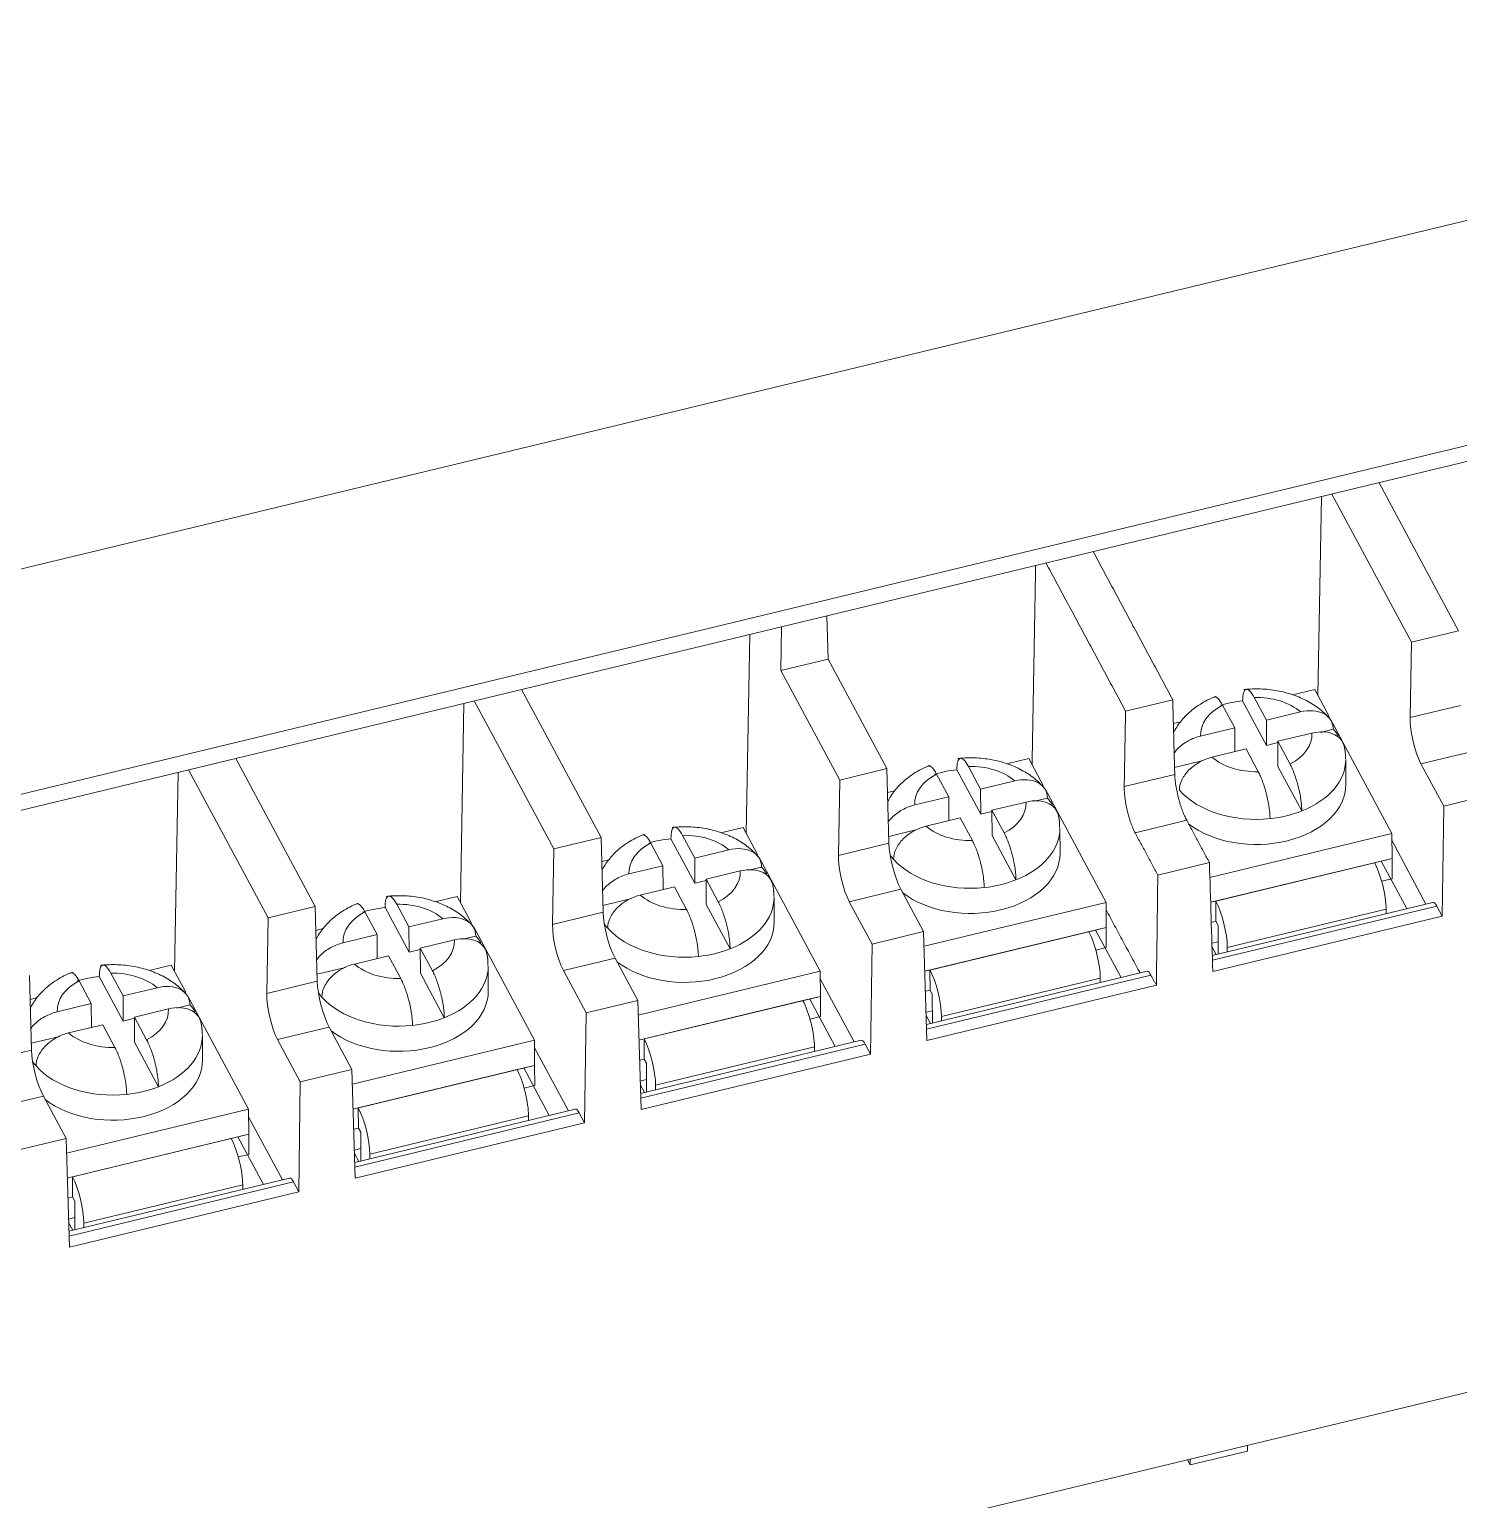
# Model space of a CAD drawing. Header units: millimetres. Extents: x -195 to 1349, y 148 to 750.
# Drawn here: x 1234.47 to 1276.84, y 639.6 to 683.17 of the extents above; entities that cross this region are included whole.
import ezdxf

# ---------------------------------------------------------------- set-up
doc = ezdxf.new("R2010")
doc.units = ezdxf.units.MM
doc.layers.add('100', color=7, linetype='CONTINUOUS', true_color=0xffffff)
doc.layers.add('3', color=7, linetype='CONTINUOUS', true_color=0xffffff)

msp = doc.modelspace()

# ---------------------------------------------------------------- linework, layer by layer
at = {"layer": '100', "color": 7, "linetype": 'Continuous', "lineweight": 18}
for p, q in [((1147.286, 646.217), (1300.56, 683.173)), ((1151.541, 640.57), (1300.306, 676.439)), ((1300.037, 675.9), (1151.272, 640.031))]:
    msp.add_line(p, q, dxfattribs=at)
at = {"layer": '100', "color": 7, "linetype": 'Continuous', "lineweight": 13}
for p, q in [((1276.836, 665.349), (1274.477, 669.738)), ((1272.771, 669.326), (1272.667, 663.425)), ((1273.078, 669.4), (1275.437, 665.012)), ((1256.767, 665.468), (1256.745, 664.173)), ((1258.11, 665.791), (1258.144, 664.511)), ((1255.824, 665.24), (1255.72, 659.339)), ((1275.437, 665.012), (1275.397, 662.776)), ((1276.836, 665.349), (1275.437, 665.012)), ((1256.745, 664.173), (1258.144, 664.511)), ((1259.889, 661.263), (1258.144, 664.511)), ((1256.745, 664.173), (1258.49, 660.926)), ((1247.658, 663.271), (1250.017, 658.883)), ((1251.416, 659.22), (1249.057, 663.608)), ((1268.362, 663.306), (1266.963, 662.969)), ((1247.351, 663.197), (1247.247, 657.296)), ((1275.397, 662.776), (1276.894, 663.136)), ((1240.584, 661.565), (1242.942, 657.177)), ((1275.72, 661.406), (1277.249, 661.775)), ((1238.877, 661.154), (1238.773, 655.253)), ((1241.543, 656.839), (1239.185, 661.228)), ((1259.889, 661.263), (1258.49, 660.926)), ((1259.948, 659.05), (1259.889, 661.263)), ((1266.924, 660.732), (1268.421, 661.093)), ((1276.394, 660.152), (1275.72, 661.406)), ((1258.49, 660.926), (1258.451, 658.689)), ((1276.349, 656.89), (1276.394, 660.152)), ((1277.923, 660.521), (1276.394, 660.152)), ((1267.246, 659.363), (1268.776, 659.732)), ((1250.017, 658.883), (1249.977, 656.646)), ((1251.416, 659.22), (1250.017, 658.883)), ((1251.416, 659.22), (1251.474, 657.007)), ((1258.451, 658.689), (1259.948, 659.05)), ((1275.866, 657.25), (1274.862, 659.119)), ((1269.45, 658.478), (1267.92, 658.109)), ((1275.301, 657.114), (1274.545, 658.521)), ((1258.773, 657.32), (1260.303, 657.689)), ((1260.303, 657.689), (1260.976, 656.435)), ((1242.942, 657.177), (1241.543, 656.839)), ((1242.942, 657.177), (1243.001, 654.964)), ((1259.447, 656.066), (1258.773, 657.32)), ((1276.072, 657.3), (1269.533, 655.723)), ((1269.538, 655.583), (1276.19, 657.187)), ((1276.349, 656.89), (1276.19, 657.187)), ((1241.543, 656.839), (1241.504, 654.603)), ((1249.977, 656.646), (1251.474, 657.007)), ((1269.548, 655.25), (1276.349, 656.89)), ((1260.976, 656.435), (1259.447, 656.066)), ((1261.074, 653.207), (1260.976, 656.435)), ((1266.828, 655.071), (1266.072, 656.478)), ((1259.403, 652.804), (1259.447, 656.066)), ((1269.711, 656.132), (1269.522, 656.087)), ((1269.652, 655.752), (1269.525, 655.988)), ((1250.3, 655.277), (1251.829, 655.646)), ((1252.503, 654.392), (1251.829, 655.646)), ((1234.528, 652.921), (1234.469, 655.134)), ((1241.504, 654.603), (1243.001, 654.964)), ((1250.3, 655.277), (1250.973, 654.023)), ((1258.92, 653.164), (1257.915, 655.033)), ((1267.599, 655.256), (1261.06, 653.68)), ((1261.064, 653.54), (1267.716, 655.144)), ((1261.074, 653.207), (1267.876, 654.847)), ((1252.503, 654.392), (1250.973, 654.023)), ((1252.601, 651.164), (1252.503, 654.392)), ((1258.355, 653.028), (1257.599, 654.435)), ((1261.237, 654.089), (1261.049, 654.044)), ((1250.929, 650.761), (1250.973, 654.023)), ((1261.179, 653.709), (1261.052, 653.945)), ((1241.826, 653.234), (1243.356, 653.603)), ((1242.5, 651.98), (1241.826, 653.234)), ((1243.356, 653.603), (1244.03, 652.349)), ((1259.126, 653.213), (1252.587, 651.637)), ((1233.031, 652.56), (1234.528, 652.921)), ((1250.446, 651.121), (1249.442, 652.99)), ((1252.591, 651.497), (1259.243, 653.101)), ((1252.601, 651.164), (1259.403, 652.804)), ((1259.403, 652.804), (1259.243, 653.101)), ((1244.03, 652.349), (1242.5, 651.98)), ((1244.128, 649.121), (1244.03, 652.349)), ((1249.881, 650.985), (1249.125, 652.392)), ((1242.456, 648.718), (1242.5, 651.98)), ((1252.764, 652.046), (1252.576, 652.001)), ((1252.706, 651.666), (1252.579, 651.902)), ((1233.353, 651.191), (1234.883, 651.56)), ((1234.883, 651.56), (1235.556, 650.306)), ((1250.652, 651.17), (1244.113, 649.594)), ((1244.118, 649.454), (1250.769, 651.058)), ((1250.929, 650.761), (1250.769, 651.058)), ((1143.462, 610.561), (1309.464, 650.587)), ((1241.973, 649.078), (1240.968, 650.947)), ((1244.128, 649.121), (1250.929, 650.761)), ((1235.556, 650.306), (1234.027, 649.937)), ((1235.654, 647.078), (1235.556, 650.306)), ((1241.408, 648.942), (1240.652, 650.349)), ((1244.291, 650.003), (1244.102, 649.958)), ((1244.232, 649.623), (1244.105, 649.859)), ((1242.179, 649.127), (1235.64, 647.551)), ((1235.644, 647.411), (1242.296, 649.015)), ((1242.456, 648.718), (1242.296, 649.015)), ((1235.654, 647.078), (1242.456, 648.718)), ((1235.629, 647.915), (1235.817, 647.96)), ((1235.759, 647.58), (1235.632, 647.816))]:
    msp.add_line(p, q, dxfattribs=at)
for centre, major_axis, ratio, start_param, end_param in [((1275.733, 662.152), (-0.221, 0.97), 0.260654, 0.814706, 2.385502), ((1260.283, 658.426), (0.246, -0.964), 0.237377, 3.949787, 5.520583), ((1258.786, 658.066), (-0.221, 0.97), 0.260654, 0.814706, 2.385502), ((1276.183, 656.814), (-0.11, 0.485), 0.260654, 5.527095, 6.286598), ((1251.81, 656.383), (0.246, -0.964), 0.237377, 3.949787, 5.520583), ((1250.313, 656.022), (-0.221, 0.97), 0.260654, 0.814706, 2.385502), ((1243.336, 654.34), (0.246, -0.964), 0.237377, 3.949787, 5.520583), ((1241.839, 653.979), (-0.221, 0.97), 0.260654, 0.814706, 2.385502), ((1259.236, 652.728), (-0.11, 0.485), 0.260654, 5.527095, 6.286598), ((1234.863, 652.297), (0.246, -0.964), 0.237377, 3.949787, 5.520583), ((1250.763, 650.685), (-0.11, 0.485), 0.260654, 5.527095, 6.286598), ((1242.29, 648.642), (-0.11, 0.485), 0.260654, 5.527095, 6.286598)]:
    msp.add_ellipse(centre, major_axis=major_axis, ratio=ratio, start_param=start_param, end_param=end_param, dxfattribs=at)
for points, degree in [([(1268.362, 663.306), (1266.004, 667.695)], 1), ([(1264.193, 661.382), (1264.297, 667.283)], 1), ([(1264.605, 667.357), (1266.963, 662.969)], 1), ([(1268.362, 663.306), (1268.421, 661.093)], 1), ([(1266.963, 662.969), (1266.924, 660.732)], 1), ([(1268.776, 659.732), (1269.45, 658.478)], 1), ([(1267.246, 659.363), (1267.92, 658.109)], 1), ([(1269.548, 655.25), (1269.515, 656.326), (1269.482, 657.402), (1269.45, 658.478)], 3), ([(1267.876, 654.847), (1267.891, 655.934), (1267.905, 657.022), (1267.92, 658.109)], 3), ([(1267.393, 655.207), (1266.388, 657.076)], 1), ([(1267.876, 654.847), (1267.716, 655.144)], 1)]:
    msp.add_open_spline(points, degree=degree, dxfattribs=at)
for points, knots in [([(1268.421, 661.093), (1268.422, 661.045), (1268.426, 660.993), (1268.434, 660.91), (1268.437, 660.882), (1268.445, 660.824), (1268.449, 660.794), (1268.464, 660.703), (1268.475, 660.642), (1268.492, 660.564), (1268.495, 660.548), (1268.502, 660.516), (1268.506, 660.5), (1268.517, 660.453), (1268.525, 660.421), (1268.549, 660.327), (1268.567, 660.265), (1268.591, 660.189), (1268.596, 660.173), (1268.606, 660.143), (1268.62, 660.099), (1268.646, 660.027), (1268.667, 659.972), (1268.683, 659.933), (1268.688, 659.92), (1268.699, 659.894), (1268.704, 659.881), (1268.732, 659.819), (1268.754, 659.773), (1268.776, 659.732)], [0, 0, 0, 0, 0.125, 0.125, 0.1875, 0.1875, 0.25, 0.25, 0.375, 0.375, 0.40625, 0.40625, 0.4375, 0.4375, 0.5, 0.5, 0.625, 0.625, 0.65625, 0.65625, 0.6875, 0.75, 0.8125, 0.8125, 0.84375, 0.84375, 0.875, 0.875, 1, 1, 1, 1]), ([(1267.246, 659.363), (1267.224, 659.404), (1267.202, 659.45), (1267.171, 659.524), (1267.16, 659.549), (1267.139, 659.603), (1267.129, 659.63), (1267.099, 659.715), (1267.08, 659.774), (1267.058, 659.85), (1267.054, 659.865), (1267.045, 659.896), (1267.041, 659.912), (1267.028, 659.959), (1267.021, 659.991), (1266.998, 660.085), (1266.985, 660.149), (1266.971, 660.228), (1266.968, 660.244), (1266.963, 660.276), (1266.955, 660.323), (1266.944, 660.399), (1266.938, 660.459), (1266.933, 660.503), (1266.932, 660.517), (1266.93, 660.546), (1266.929, 660.56), (1266.925, 660.631), (1266.923, 660.683), (1266.924, 660.732)], [0, 0, 0, 0, 0.125, 0.125, 0.1875, 0.1875, 0.25, 0.25, 0.375, 0.375, 0.40625, 0.40625, 0.4375, 0.4375, 0.5, 0.5, 0.625, 0.625, 0.65625, 0.65625, 0.6875, 0.75, 0.8125, 0.8125, 0.84375, 0.84375, 0.875, 0.875, 1, 1, 1, 1]), ([(1267.716, 655.144), (1267.677, 655.217), (1267.638, 655.258), (1267.604, 655.257), (1267.602, 655.257), (1267.599, 655.257)], [0, 0, 0, 0, 0.919703, 0.919703, 1, 1, 1, 1])]:
    msp.add_open_spline(points, degree=3, knots=knots, dxfattribs=at)
at = {"layer": '3', "color": 7, "linetype": 'Continuous', "lineweight": 13}
for p, q in [((1271.142, 661.954), (1270.434, 663.273)), ((1270.778, 663.372), (1271.139, 662.7)), ((1272.569, 663.607), (1271.912, 663.448)), ((1272.998, 662.809), (1272.569, 663.607)), ((1270.198, 662.473), (1269.836, 663.145)), ((1272.149, 662.943), (1271.139, 662.7)), ((1268.6, 662.65), (1268.381, 662.597)), ((1270.198, 662.473), (1269.188, 662.229)), ((1270.201, 661.765), (1270.198, 662.473)), ((1271.139, 662.7), (1271.142, 661.954)), ((1273.122, 662.432), (1272.737, 662.339)), ((1274.861, 659.343), (1273.05, 662.712)), ((1271.476, 662.035), (1271.142, 661.954)), ((1271.476, 662.073), (1272.486, 662.316)), ((1271.476, 662.073), (1271.479, 661.327)), ((1271.476, 662.073), (1271.838, 661.4)), ((1264.096, 661.564), (1263.439, 661.405)), ((1264.525, 660.766), (1264.096, 661.564)), ((1269.262, 661.501), (1268.416, 661.297)), ((1269.525, 661.602), (1270.535, 661.846)), ((1270.896, 661.173), (1270.535, 661.846)), ((1273.493, 660.794), (1273.49, 661.539)), ((1261.724, 660.43), (1261.363, 661.102)), ((1262.669, 659.911), (1261.961, 661.23)), ((1262.304, 661.329), (1262.666, 660.657)), ((1272.188, 660.009), (1271.479, 661.327)), ((1260.127, 660.607), (1259.908, 660.554)), ((1263.676, 660.9), (1262.666, 660.657)), ((1262.666, 660.657), (1262.669, 659.911)), ((1266.387, 657.3), (1264.577, 660.669)), ((1261.724, 660.43), (1260.715, 660.186)), ((1261.727, 659.722), (1261.724, 660.43)), ((1263.003, 660.03), (1264.012, 660.273)), ((1264.649, 660.389), (1264.264, 660.296)), ((1261.052, 659.559), (1262.061, 659.803)), ((1262.423, 659.13), (1262.061, 659.803)), ((1263.003, 659.992), (1262.669, 659.911)), ((1263.003, 660.03), (1263.006, 659.284)), ((1263.003, 660.03), (1263.364, 659.357)), ((1253.831, 659.286), (1254.192, 658.614)), ((1255.623, 659.521), (1254.965, 659.362)), ((1256.051, 658.723), (1255.623, 659.521)), ((1260.789, 659.458), (1259.942, 659.254)), ((1263.715, 657.966), (1263.006, 659.284)), ((1265.02, 658.751), (1265.017, 659.496)), ((1274.861, 659.343), (1269.463, 658.041)), ((1274.864, 658.597), (1274.861, 659.343)), ((1253.251, 658.387), (1252.89, 659.059)), ((1254.196, 657.868), (1253.487, 659.187)), ((1255.202, 658.857), (1254.192, 658.614)), ((1251.654, 658.564), (1251.434, 658.511)), ((1254.192, 658.614), (1254.196, 657.868)), ((1257.914, 655.257), (1256.104, 658.626)), ((1274.864, 658.597), (1269.486, 657.301)), ((1269.639, 657.338), (1274.346, 658.473)), ((1274.864, 658.597), (1274.346, 658.473)), ((1274.864, 658.597), (1274.867, 658.001)), ((1253.251, 658.387), (1252.241, 658.143)), ((1253.254, 657.679), (1253.251, 658.387)), ((1254.529, 657.986), (1255.539, 658.23)), ((1254.529, 657.986), (1254.533, 657.241)), ((1254.529, 657.986), (1254.891, 657.314)), ((1256.175, 658.346), (1255.791, 658.253)), ((1274.555, 657.926), (1274.867, 658.001)), ((1252.578, 657.516), (1253.588, 657.759)), ((1253.949, 657.087), (1253.588, 657.759)), ((1254.53, 657.949), (1254.196, 657.868)), ((1245.722, 655.825), (1245.014, 657.144)), ((1245.358, 657.243), (1245.719, 656.571)), ((1247.149, 657.478), (1246.492, 657.319)), ((1247.578, 656.68), (1247.149, 657.478)), ((1252.315, 657.415), (1251.469, 657.211)), ((1255.241, 655.923), (1254.533, 657.241)), ((1256.547, 656.708), (1256.543, 657.453)), ((1266.387, 657.3), (1260.99, 655.998)), ((1266.391, 656.554), (1266.387, 657.3)), ((1269.639, 657.338), (1269.486, 657.301)), ((1269.641, 656.741), (1269.639, 657.338)), ((1274.686, 657.1), (1269.979, 655.965)), ((1274.687, 656.965), (1274.686, 657.1)), ((1244.778, 656.343), (1244.416, 657.016)), ((1246.729, 656.814), (1245.719, 656.571)), ((1269.503, 656.708), (1269.641, 656.741)), ((1269.641, 656.741), (1269.709, 656.616)), ((1243.18, 656.521), (1242.961, 656.468)), ((1244.778, 656.343), (1243.768, 656.1)), ((1244.781, 655.636), (1244.778, 656.343)), ((1245.719, 656.571), (1245.722, 655.825)), ((1247.702, 656.303), (1247.317, 656.21)), ((1249.441, 653.214), (1247.63, 656.583)), ((1266.391, 656.554), (1261.012, 655.258)), ((1261.165, 655.295), (1265.873, 656.43)), ((1266.391, 656.554), (1265.873, 656.43)), ((1266.391, 656.554), (1266.393, 655.958)), ((1269.712, 655.766), (1269.709, 656.616)), ((1246.056, 655.906), (1245.722, 655.825)), ((1246.056, 655.943), (1247.066, 656.187)), ((1246.056, 655.943), (1246.059, 655.198)), ((1246.056, 655.943), (1246.417, 655.271)), ((1266.082, 655.883), (1266.393, 655.958)), ((1269.979, 655.83), (1269.979, 655.965)), ((1238.676, 655.434), (1238.018, 655.276)), ((1239.105, 654.637), (1238.676, 655.434)), ((1243.842, 655.372), (1242.996, 655.168)), ((1244.105, 655.473), (1245.115, 655.716)), ((1245.476, 655.044), (1245.115, 655.716)), ((1248.073, 654.665), (1248.07, 655.41)), ((1236.304, 654.3), (1235.943, 654.973)), ((1237.249, 653.782), (1236.541, 655.101)), ((1236.884, 655.2), (1237.246, 654.527)), ((1246.768, 653.88), (1246.059, 655.198)), ((1257.914, 655.257), (1252.516, 653.955)), ((1257.917, 654.511), (1257.914, 655.257)), ((1261.165, 655.295), (1261.012, 655.258)), ((1261.168, 654.698), (1261.165, 655.295)), ((1266.213, 655.057), (1261.506, 653.922)), ((1266.214, 654.922), (1266.213, 655.057)), ((1238.255, 654.771), (1237.246, 654.527)), ((1237.246, 654.527), (1237.249, 653.782)), ((1240.967, 651.17), (1239.157, 654.54)), ((1257.917, 654.511), (1252.539, 653.215)), ((1257.917, 654.511), (1257.399, 654.387)), ((1257.917, 654.511), (1257.92, 653.915)), ((1261.03, 654.665), (1261.168, 654.698)), ((1261.168, 654.698), (1261.235, 654.573)), ((1261.239, 653.723), (1261.235, 654.573)), ((1234.707, 654.477), (1234.488, 654.425)), ((1236.304, 654.3), (1235.295, 654.057)), ((1236.307, 653.593), (1236.304, 654.3)), ((1237.583, 653.9), (1238.592, 654.144)), ((1239.228, 654.26), (1238.844, 654.167)), ((1252.692, 653.252), (1257.399, 654.387)), ((1235.632, 653.43), (1236.641, 653.673)), ((1237.003, 653.001), (1236.641, 653.673)), ((1237.583, 653.863), (1237.249, 653.782)), ((1237.583, 653.9), (1237.586, 653.155)), ((1237.583, 653.9), (1237.944, 653.228)), ((1257.608, 653.84), (1257.92, 653.915)), ((1261.506, 653.787), (1261.506, 653.922)), ((1235.369, 653.329), (1234.522, 653.125)), ((1239.6, 652.622), (1239.597, 653.367)), ((1249.441, 653.214), (1244.043, 651.912)), ((1249.444, 652.468), (1249.441, 653.214)), ((1252.692, 653.252), (1252.539, 653.215)), ((1252.695, 652.655), (1252.692, 653.252)), ((1238.294, 651.837), (1237.586, 653.155)), ((1257.74, 653.014), (1253.032, 651.879)), ((1257.74, 652.879), (1257.74, 653.014)), ((1249.444, 652.468), (1244.066, 651.172)), ((1244.219, 651.208), (1248.926, 652.344)), ((1249.444, 652.468), (1248.926, 652.344)), ((1249.444, 652.468), (1249.447, 651.872)), ((1252.557, 652.622), (1252.695, 652.655)), ((1252.695, 652.655), (1252.762, 652.53)), ((1252.766, 651.68), (1252.762, 652.53)), ((1249.135, 651.797), (1249.447, 651.872)), ((1253.033, 651.744), (1253.032, 651.879)), ((1240.967, 651.17), (1235.57, 649.869)), ((1240.971, 650.425), (1240.967, 651.17)), ((1244.219, 651.208), (1244.065, 651.172)), ((1244.221, 650.612), (1244.219, 651.208)), ((1244.083, 650.579), (1244.221, 650.612)), ((1244.221, 650.612), (1244.289, 650.487)), ((1249.266, 650.971), (1244.559, 649.836)), ((1249.267, 650.836), (1249.266, 650.971)), ((1240.971, 650.425), (1235.592, 649.129)), ((1235.745, 649.165), (1240.453, 650.3)), ((1240.971, 650.425), (1240.453, 650.3)), ((1240.971, 650.425), (1240.973, 649.829)), ((1244.292, 649.637), (1244.289, 650.487)), ((1240.662, 649.754), (1240.973, 649.829)), ((1244.559, 649.701), (1244.559, 649.836)), ((1235.745, 649.165), (1235.592, 649.129)), ((1235.748, 648.569), (1235.745, 649.165)), ((1240.793, 648.928), (1236.085, 647.793)), ((1240.794, 648.793), (1240.793, 648.928)), ((1235.61, 648.536), (1235.748, 648.569)), ((1235.748, 648.569), (1235.815, 648.444)), ((1235.819, 647.594), (1235.815, 648.444)), ((1236.086, 647.658), (1236.085, 647.793)), ((1270.575, 641.038), (1268.88, 640.63)), ((1270.575, 641.038), (1270.574, 641.21)), ((1268.88, 640.63), (1268.798, 640.782)), ((1268.879, 640.801), (1268.88, 640.63))]:
    msp.add_line(p, q, dxfattribs=at)
for centre, major_axis, ratio, start_param, end_param in [((1270.84, 661.527), (2.65, 0.012), 0.666875, 1.721764, 1.980603), ((1270.837, 662.273), (-1.65, -0.007), 0.666875, 3.790248, 4.745303), ((1270.837, 662.273), (-1.65, -0.007), 0.666875, 5.361044, 6.316099), ((1270.84, 661.527), (2.65, 0.012), 0.666875, 0.403632, 0.530601), ((1270.837, 662.273), (-1.65, -0.007), 0.666875, 2.219452, 3.174506), ((1270.837, 662.273), (-1.65, -0.007), 0.666875, 0.648655, 1.60371), ((1270.84, 661.527), (2.65, 0.012), 0.666875, 5.24299, 6.283173), ((1262.364, 660.23), (-1.65, -0.007), 0.666875, 5.361044, 6.316099), ((1262.367, 659.484), (2.65, 0.012), 0.666875, 1.721764, 1.980603), ((1262.364, 660.23), (-1.65, -0.007), 0.666875, 3.790248, 4.745303), ((1270.84, 661.527), (2.65, 0.012), 0.666875, 3.672194, 4.863356), ((1270.843, 660.782), (2.65, 0.012), 0.666875, 3.843366, 6.283107), ((1262.364, 660.23), (-1.65, -0.007), 0.666875, 2.219452, 3.174506), ((1262.367, 659.484), (2.65, 0.012), 0.666875, 0.403632, 0.530601), ((1270.84, 661.527), (2.65, 0.012), 0.666875, 4.863356, 5.24299), ((1253.89, 658.187), (-1.65, -0.007), 0.666875, 3.790248, 4.745303), ((1262.364, 660.23), (-1.65, -0.007), 0.666875, 0.648655, 1.60371), ((1262.367, 659.484), (2.65, 0.012), 0.666875, 5.24299, 6.283173), ((1253.89, 658.187), (-1.65, -0.007), 0.666875, 5.361044, 6.316099), ((1253.893, 657.441), (2.65, 0.012), 0.666875, 1.721764, 1.980603), ((1262.367, 659.484), (2.65, 0.012), 0.666875, 3.590709, 3.672194), ((1262.367, 659.484), (2.65, 0.012), 0.666875, 3.672194, 4.863356), ((1262.37, 658.739), (2.65, 0.012), 0.666875, 3.848176, 6.283107), ((1274.349, 657.727), (-0.234, 0.972), 0.249055, 3.95287, 5.523667), ((1253.89, 658.187), (-1.65, -0.007), 0.666875, 2.219452, 3.174506), ((1253.893, 657.441), (2.65, 0.012), 0.666875, 0.403632, 0.530601), ((1262.367, 659.484), (2.65, 0.012), 0.666875, 4.863356, 5.24299), ((1245.42, 655.398), (2.65, 0.012), 0.666875, 1.721764, 1.980603), ((1245.417, 656.143), (-1.65, -0.007), 0.666875, 3.790248, 4.745303), ((1253.89, 658.187), (-1.65, -0.007), 0.666875, 0.648655, 1.60371), ((1253.893, 657.441), (2.65, 0.012), 0.666875, 5.24299, 6.283173), ((1269.642, 656.592), (0.234, -0.972), 0.249055, 0.811278, 2.382074), ((1245.417, 656.143), (-1.65, -0.007), 0.666875, 5.361044, 6.316099), ((1253.893, 657.441), (2.65, 0.012), 0.666875, 3.590709, 3.672194), ((1253.897, 656.696), (2.65, 0.012), 0.666875, 3.848176, 6.283107), ((1245.42, 655.398), (2.65, 0.012), 0.666875, 0.403632, 0.530601), ((1253.893, 657.441), (2.65, 0.012), 0.666875, 3.672194, 4.863356), ((1265.876, 655.684), (-0.234, 0.972), 0.249055, 3.95287, 5.523667), ((1245.417, 656.143), (-1.65, -0.007), 0.666875, 2.219452, 3.174506), ((1253.893, 657.441), (2.65, 0.012), 0.666875, 4.863356, 5.24299), ((1245.417, 656.143), (-1.65, -0.007), 0.666875, 0.648655, 1.60371), ((1245.42, 655.398), (2.65, 0.012), 0.666875, 5.24299, 6.283173), ((1236.943, 654.1), (-1.65, -0.007), 0.666875, 5.361044, 6.316099), ((1236.947, 653.355), (2.65, 0.012), 0.666875, 1.721764, 1.980603), ((1236.943, 654.1), (-1.65, -0.007), 0.666875, 3.790248, 4.745303), ((1261.169, 654.549), (0.234, -0.972), 0.249055, 0.811278, 2.382074), ((1245.42, 655.398), (2.65, 0.012), 0.666875, 3.590709, 3.672194), ((1245.42, 655.398), (2.65, 0.012), 0.666875, 3.672194, 4.863356), ((1245.423, 654.653), (2.65, 0.012), 0.666875, 3.848176, 6.283107), ((1236.943, 654.1), (-1.65, -0.007), 0.666875, 2.219452, 3.174506), ((1236.947, 653.355), (2.65, 0.012), 0.666875, 0.403632, 0.530601), ((1257.403, 653.641), (-0.234, 0.972), 0.249055, 3.95287, 5.523667), ((1245.42, 655.398), (2.65, 0.012), 0.666875, 4.863356, 5.24299), ((1236.943, 654.1), (-1.65, -0.007), 0.666875, 0.648655, 1.60371), ((1236.947, 653.355), (2.65, 0.012), 0.666875, 5.24299, 6.283173), ((1252.695, 652.506), (0.234, -0.972), 0.249055, 0.811278, 2.382074), ((1236.947, 653.355), (2.65, 0.012), 0.666875, 3.590709, 3.672194), ((1236.947, 653.355), (2.65, 0.012), 0.666875, 3.672194, 4.863356), ((1236.95, 652.61), (2.65, 0.012), 0.666875, 3.848176, 6.283107), ((1248.929, 651.598), (-0.234, 0.972), 0.249055, 3.95287, 5.523667), ((1236.947, 653.355), (2.65, 0.012), 0.666875, 4.863356, 5.24299), ((1244.222, 650.463), (0.234, -0.972), 0.249055, 0.811278, 2.382074), ((1240.456, 649.555), (-0.234, 0.972), 0.249055, 3.95287, 5.523667), ((1235.748, 648.42), (0.234, -0.972), 0.249055, 0.811278, 2.382074)]:
    msp.add_ellipse(centre, major_axis=major_axis, ratio=ratio, start_param=start_param, end_param=end_param, dxfattribs=at)
for points, knots in [([(1269.648, 663.408), (1269.558, 663.373), (1269.319, 663.266), (1268.976, 663.051), (1268.656, 662.749), (1268.474, 662.498), (1268.396, 662.35), (1268.382, 662.321)], [0, 0, 0, 0, 0.163026, 0.447367, 0.698688, 0.941026, 1, 1, 1, 1]), ([(1269.585, 663.383), (1269.588, 663.384), (1269.591, 663.385), (1269.625, 663.394), (1269.664, 663.377), (1269.747, 663.294), (1269.792, 663.228), (1269.836, 663.145)], [0, 0, 0, 0, 0.039498, 0.039498, 0.519749, 0.519749, 1, 1, 1, 1]), ([(1270.778, 663.372), (1270.733, 663.455), (1270.688, 663.521), (1270.605, 663.604), (1270.567, 663.621), (1270.503, 663.605), (1270.477, 663.57), (1270.442, 663.454), (1270.434, 663.372), (1270.434, 663.273)], [0, 0, 0, 0, 0.25, 0.25, 0.5, 0.5, 0.75, 0.75, 1, 1, 1, 1]), ([(1273.02, 662.741), (1272.955, 662.816), (1272.784, 662.987), (1272.46, 663.22), (1272.044, 663.422), (1271.581, 663.561), (1271.095, 663.63), (1270.719, 663.631), (1270.513, 663.612), (1270.466, 663.607)], [0, 0, 0, 0, 0.111345, 0.27406, 0.440954, 0.612154, 0.785153, 0.950566, 1, 1, 1, 1]), ([(1272.149, 662.943), (1272.274, 662.973), (1272.4, 662.985), (1272.633, 662.969), (1272.741, 662.941), (1272.922, 662.848), (1272.996, 662.782), (1273.095, 662.624), (1273.121, 662.531), (1273.122, 662.432)], [0, 0, 0, 0, 0.25, 0.25, 0.5, 0.5, 0.75, 0.75, 1, 1, 1, 1]), ([(1273.445, 661.924), (1273.411, 662.07), (1273.313, 662.193), (1272.985, 662.362), (1272.737, 662.377), (1272.486, 662.316)], [0, 0, 0, 0, 0.442266, 0.442266, 1, 1, 1, 1]), ([(1268.396, 661.723), (1268.429, 661.768), (1268.467, 661.811), (1268.597, 661.942), (1268.705, 662.022), (1268.938, 662.151), (1269.062, 662.199), (1269.188, 662.229)], [0, 0, 0, 0, 0.184423, 0.184423, 0.592211, 0.592211, 1, 1, 1, 1]), ([(1262.304, 661.329), (1262.26, 661.412), (1262.215, 661.478), (1262.132, 661.561), (1262.093, 661.578), (1262.029, 661.562), (1262.004, 661.527), (1261.969, 661.411), (1261.96, 661.329), (1261.961, 661.23)], [0, 0, 0, 0, 0.25, 0.25, 0.5, 0.5, 0.75, 0.75, 1, 1, 1, 1]), ([(1264.547, 660.698), (1264.482, 660.773), (1264.31, 660.944), (1263.986, 661.177), (1263.57, 661.379), (1263.107, 661.518), (1262.622, 661.587), (1262.245, 661.587), (1262.039, 661.569), (1261.992, 661.564)], [0, 0, 0, 0, 0.111345, 0.27406, 0.440954, 0.612154, 0.785153, 0.950566, 1, 1, 1, 1]), ([(1268.558, 660.623), (1268.558, 660.722), (1268.583, 660.828), (1268.681, 661.033), (1268.753, 661.133), (1269.025, 661.406), (1269.275, 661.542), (1269.525, 661.602)], [0, 0, 0, 0, 0.25, 0.25, 0.5, 0.5, 1, 1, 1, 1]), ([(1261.175, 661.365), (1261.084, 661.33), (1260.845, 661.223), (1260.503, 661.008), (1260.182, 660.706), (1260.001, 660.455), (1259.923, 660.307), (1259.909, 660.278)], [0, 0, 0, 0, 0.163026, 0.447367, 0.698688, 0.941026, 1, 1, 1, 1]), ([(1261.112, 661.34), (1261.115, 661.341), (1261.117, 661.342), (1261.152, 661.351), (1261.19, 661.334), (1261.273, 661.251), (1261.318, 661.185), (1261.363, 661.102)], [0, 0, 0, 0, 0.039498, 0.039498, 0.519749, 0.519749, 1, 1, 1, 1]), ([(1271.246, 659.782), (1271.246, 659.832), (1271.244, 659.885), (1271.237, 659.97), (1271.234, 660), (1271.228, 660.045), (1271.227, 660.06), (1271.223, 660.091), (1271.22, 660.106), (1271.214, 660.153), (1271.209, 660.185), (1271.2, 660.233), (1271.197, 660.249), (1271.191, 660.281), (1271.188, 660.297), (1271.172, 660.378), (1271.157, 660.442), (1271.137, 660.523), (1271.132, 660.539), (1271.124, 660.571), (1271.119, 660.587), (1271.106, 660.635), (1271.097, 660.666), (1271.068, 660.758), (1271.048, 660.818), (1271.022, 660.889), (1271.017, 660.903), (1271.006, 660.931), (1271.001, 660.945), (1270.985, 660.985), (1270.974, 661.011), (1270.941, 661.085), (1270.919, 661.131), (1270.896, 661.173)], [0, 0, 0, 0, 0.125, 0.125, 0.1875, 0.1875, 0.21875, 0.21875, 0.25, 0.25, 0.3125, 0.3125, 0.34375, 0.34375, 0.375, 0.375, 0.5, 0.5, 0.53125, 0.53125, 0.5625, 0.5625, 0.625, 0.625, 0.75, 0.75, 0.78125, 0.78125, 0.8125, 0.8125, 0.875, 0.875, 1, 1, 1, 1]), ([(1272.188, 660.009), (1272.188, 660.059), (1272.185, 660.113), (1272.178, 660.198), (1272.175, 660.227), (1272.17, 660.272), (1272.168, 660.288), (1272.164, 660.318), (1272.162, 660.334), (1272.151, 660.411), (1272.14, 660.474), (1272.12, 660.571), (1272.113, 660.604), (1272.098, 660.669), (1272.083, 660.733), (1272.066, 660.797), (1272.052, 660.844), (1272.048, 660.86), (1272.039, 660.892), (1272.034, 660.907), (1272.01, 660.985), (1271.99, 661.045), (1271.959, 661.13), (1271.948, 661.157), (1271.932, 661.198), (1271.926, 661.211), (1271.915, 661.237), (1271.91, 661.25), (1271.882, 661.313), (1271.86, 661.358), (1271.838, 661.4)], [0, 0, 0, 0, 0.125, 0.125, 0.1875, 0.1875, 0.21875, 0.21875, 0.25, 0.25, 0.375, 0.375, 0.4375, 0.4375, 0.5, 0.5625, 0.5625, 0.59375, 0.59375, 0.625, 0.625, 0.75, 0.75, 0.8125, 0.8125, 0.84375, 0.84375, 0.875, 0.875, 1, 1, 1, 1]), ([(1263.676, 660.9), (1263.801, 660.93), (1263.926, 660.942), (1264.159, 660.926), (1264.268, 660.898), (1264.448, 660.805), (1264.522, 660.739), (1264.622, 660.581), (1264.648, 660.488), (1264.649, 660.389)], [0, 0, 0, 0, 0.25, 0.25, 0.5, 0.5, 0.75, 0.75, 1, 1, 1, 1]), ([(1259.923, 659.68), (1259.956, 659.725), (1259.993, 659.768), (1260.124, 659.899), (1260.231, 659.979), (1260.465, 660.108), (1260.589, 660.156), (1260.715, 660.186)], [0, 0, 0, 0, 0.184423, 0.184423, 0.592211, 0.592211, 1, 1, 1, 1]), ([(1264.972, 659.881), (1264.937, 660.027), (1264.84, 660.15), (1264.512, 660.319), (1264.264, 660.334), (1264.012, 660.273)], [0, 0, 0, 0, 0.442266, 0.442266, 1, 1, 1, 1]), ([(1252.701, 659.322), (1252.611, 659.287), (1252.372, 659.18), (1252.03, 658.964), (1251.709, 658.663), (1251.528, 658.412), (1251.45, 658.264), (1251.435, 658.235)], [0, 0, 0, 0, 0.163026, 0.447367, 0.698688, 0.941026, 1, 1, 1, 1]), ([(1252.639, 659.297), (1252.641, 659.298), (1252.644, 659.299), (1252.679, 659.308), (1252.717, 659.291), (1252.8, 659.208), (1252.845, 659.142), (1252.89, 659.059)], [0, 0, 0, 0, 0.039498, 0.039498, 0.519749, 0.519749, 1, 1, 1, 1]), ([(1253.831, 659.286), (1253.786, 659.369), (1253.742, 659.435), (1253.659, 659.517), (1253.62, 659.535), (1253.556, 659.519), (1253.53, 659.484), (1253.496, 659.368), (1253.487, 659.286), (1253.487, 659.187)], [0, 0, 0, 0, 0.25, 0.25, 0.5, 0.5, 0.75, 0.75, 1, 1, 1, 1]), ([(1256.073, 658.655), (1256.008, 658.729), (1255.837, 658.901), (1255.513, 659.134), (1255.097, 659.336), (1254.634, 659.475), (1254.148, 659.544), (1253.772, 659.544), (1253.566, 659.526), (1253.519, 659.521)], [0, 0, 0, 0, 0.111345, 0.27406, 0.440954, 0.612154, 0.785153, 0.950566, 1, 1, 1, 1]), ([(1260.085, 658.58), (1260.085, 658.679), (1260.11, 658.784), (1260.208, 658.99), (1260.28, 659.09), (1260.551, 659.363), (1260.801, 659.499), (1261.052, 659.559)], [0, 0, 0, 0, 0.25, 0.25, 0.5, 0.5, 1, 1, 1, 1]), ([(1263.715, 657.966), (1263.714, 658.016), (1263.712, 658.07), (1263.705, 658.155), (1263.702, 658.184), (1263.697, 658.229), (1263.695, 658.245), (1263.691, 658.275), (1263.689, 658.29), (1263.677, 658.368), (1263.666, 658.431), (1263.647, 658.528), (1263.64, 658.561), (1263.625, 658.626), (1263.609, 658.69), (1263.592, 658.754), (1263.579, 658.801), (1263.575, 658.817), (1263.565, 658.849), (1263.561, 658.864), (1263.537, 658.942), (1263.517, 659.002), (1263.485, 659.087), (1263.475, 659.114), (1263.458, 659.155), (1263.453, 659.168), (1263.442, 659.194), (1263.436, 659.207), (1263.409, 659.27), (1263.387, 659.315), (1263.364, 659.357)], [0, 0, 0, 0, 0.125, 0.125, 0.1875, 0.1875, 0.21875, 0.21875, 0.25, 0.25, 0.375, 0.375, 0.4375, 0.4375, 0.5, 0.5625, 0.5625, 0.59375, 0.59375, 0.625, 0.625, 0.75, 0.75, 0.8125, 0.8125, 0.84375, 0.84375, 0.875, 0.875, 1, 1, 1, 1]), ([(1255.202, 658.857), (1255.328, 658.887), (1255.453, 658.899), (1255.686, 658.883), (1255.794, 658.855), (1255.975, 658.762), (1256.049, 658.696), (1256.148, 658.538), (1256.175, 658.445), (1256.175, 658.346)], [0, 0, 0, 0, 0.25, 0.25, 0.5, 0.5, 0.75, 0.75, 1, 1, 1, 1]), ([(1262.773, 657.739), (1262.773, 657.789), (1262.77, 657.842), (1262.763, 657.927), (1262.76, 657.957), (1262.755, 658.002), (1262.753, 658.017), (1262.749, 658.048), (1262.747, 658.063), (1262.74, 658.11), (1262.735, 658.142), (1262.727, 658.19), (1262.724, 658.206), (1262.718, 658.238), (1262.715, 658.254), (1262.698, 658.335), (1262.684, 658.399), (1262.663, 658.48), (1262.659, 658.496), (1262.651, 658.528), (1262.646, 658.544), (1262.633, 658.592), (1262.624, 658.623), (1262.595, 658.715), (1262.575, 658.775), (1262.549, 658.846), (1262.543, 658.86), (1262.533, 658.888), (1262.527, 658.902), (1262.511, 658.942), (1262.5, 658.968), (1262.467, 659.042), (1262.445, 659.088), (1262.423, 659.13)], [0, 0, 0, 0, 0.125, 0.125, 0.1875, 0.1875, 0.21875, 0.21875, 0.25, 0.25, 0.3125, 0.3125, 0.34375, 0.34375, 0.375, 0.375, 0.5, 0.5, 0.53125, 0.53125, 0.5625, 0.5625, 0.625, 0.625, 0.75, 0.75, 0.78125, 0.78125, 0.8125, 0.8125, 0.875, 0.875, 1, 1, 1, 1]), ([(1251.45, 657.637), (1251.483, 657.682), (1251.52, 657.725), (1251.651, 657.856), (1251.758, 657.936), (1251.992, 658.065), (1252.116, 658.113), (1252.241, 658.143)], [0, 0, 0, 0, 0.184423, 0.184423, 0.592211, 0.592211, 1, 1, 1, 1]), ([(1256.498, 657.838), (1256.464, 657.984), (1256.367, 658.106), (1256.038, 658.276), (1255.79, 658.291), (1255.539, 658.23)], [0, 0, 0, 0, 0.442266, 0.442266, 1, 1, 1, 1]), ([(1244.228, 657.279), (1244.138, 657.244), (1243.899, 657.137), (1243.556, 656.921), (1243.235, 656.62), (1243.054, 656.369), (1242.976, 656.221), (1242.962, 656.192)], [0, 0, 0, 0, 0.163026, 0.447367, 0.698688, 0.941026, 1, 1, 1, 1]), ([(1244.165, 657.254), (1244.168, 657.255), (1244.17, 657.256), (1244.205, 657.265), (1244.243, 657.248), (1244.327, 657.164), (1244.372, 657.099), (1244.416, 657.016)], [0, 0, 0, 0, 0.039498, 0.039498, 0.519749, 0.519749, 1, 1, 1, 1]), ([(1245.358, 657.243), (1245.313, 657.326), (1245.268, 657.391), (1245.185, 657.474), (1245.147, 657.492), (1245.083, 657.475), (1245.057, 657.441), (1245.022, 657.325), (1245.013, 657.243), (1245.014, 657.144)], [0, 0, 0, 0, 0.25, 0.25, 0.5, 0.5, 0.75, 0.75, 1, 1, 1, 1]), ([(1247.6, 656.612), (1247.535, 656.686), (1247.363, 656.858), (1247.04, 657.091), (1246.624, 657.292), (1246.161, 657.432), (1245.675, 657.501), (1245.298, 657.501), (1245.093, 657.483), (1245.045, 657.478)], [0, 0, 0, 0, 0.111345, 0.27406, 0.440954, 0.612154, 0.785153, 0.950566, 1, 1, 1, 1]), ([(1251.612, 656.537), (1251.611, 656.636), (1251.637, 656.741), (1251.734, 656.947), (1251.807, 657.047), (1252.078, 657.32), (1252.328, 657.456), (1252.578, 657.516)], [0, 0, 0, 0, 0.25, 0.25, 0.5, 0.5, 1, 1, 1, 1]), ([(1255.241, 655.923), (1255.241, 655.973), (1255.238, 656.026), (1255.231, 656.112), (1255.228, 656.141), (1255.223, 656.186), (1255.221, 656.201), (1255.217, 656.232), (1255.215, 656.247), (1255.204, 656.325), (1255.193, 656.388), (1255.173, 656.485), (1255.166, 656.518), (1255.152, 656.583), (1255.136, 656.647), (1255.119, 656.711), (1255.106, 656.758), (1255.101, 656.774), (1255.092, 656.806), (1255.087, 656.821), (1255.063, 656.899), (1255.043, 656.959), (1255.012, 657.044), (1255.001, 657.071), (1254.985, 657.112), (1254.98, 657.125), (1254.969, 657.151), (1254.963, 657.164), (1254.935, 657.227), (1254.913, 657.272), (1254.891, 657.314)], [0, 0, 0, 0, 0.125, 0.125, 0.1875, 0.1875, 0.21875, 0.21875, 0.25, 0.25, 0.375, 0.375, 0.4375, 0.4375, 0.5, 0.5625, 0.5625, 0.59375, 0.59375, 0.625, 0.625, 0.75, 0.75, 0.8125, 0.8125, 0.84375, 0.84375, 0.875, 0.875, 1, 1, 1, 1]), ([(1246.729, 656.814), (1246.854, 656.844), (1246.98, 656.856), (1247.213, 656.84), (1247.321, 656.812), (1247.502, 656.719), (1247.575, 656.653), (1247.675, 656.495), (1247.701, 656.402), (1247.702, 656.303)], [0, 0, 0, 0, 0.25, 0.25, 0.5, 0.5, 0.75, 0.75, 1, 1, 1, 1]), ([(1254.3, 655.696), (1254.299, 655.746), (1254.297, 655.799), (1254.29, 655.884), (1254.287, 655.914), (1254.282, 655.959), (1254.28, 655.974), (1254.276, 656.005), (1254.274, 656.02), (1254.267, 656.067), (1254.262, 656.098), (1254.253, 656.147), (1254.25, 656.163), (1254.244, 656.195), (1254.241, 656.211), (1254.225, 656.292), (1254.21, 656.356), (1254.19, 656.437), (1254.186, 656.453), (1254.177, 656.485), (1254.173, 656.501), (1254.159, 656.549), (1254.15, 656.58), (1254.122, 656.672), (1254.102, 656.732), (1254.075, 656.803), (1254.07, 656.817), (1254.059, 656.845), (1254.054, 656.859), (1254.038, 656.899), (1254.027, 656.925), (1253.994, 656.999), (1253.972, 657.045), (1253.949, 657.087)], [0, 0, 0, 0, 0.125, 0.125, 0.1875, 0.1875, 0.21875, 0.21875, 0.25, 0.25, 0.3125, 0.3125, 0.34375, 0.34375, 0.375, 0.375, 0.5, 0.5, 0.53125, 0.53125, 0.5625, 0.5625, 0.625, 0.625, 0.75, 0.75, 0.78125, 0.78125, 0.8125, 0.8125, 0.875, 0.875, 1, 1, 1, 1]), ([(1248.025, 655.795), (1247.99, 655.941), (1247.893, 656.063), (1247.565, 656.232), (1247.317, 656.247), (1247.066, 656.187)], [0, 0, 0, 0, 0.442266, 0.442266, 1, 1, 1, 1]), ([(1242.976, 655.594), (1243.009, 655.639), (1243.047, 655.682), (1243.177, 655.813), (1243.285, 655.893), (1243.518, 656.022), (1243.642, 656.07), (1243.768, 656.1)], [0, 0, 0, 0, 0.184423, 0.184423, 0.592211, 0.592211, 1, 1, 1, 1]), ([(1236.884, 655.2), (1236.84, 655.283), (1236.795, 655.348), (1236.712, 655.431), (1236.673, 655.449), (1236.609, 655.432), (1236.583, 655.398), (1236.549, 655.282), (1236.54, 655.2), (1236.541, 655.101)], [0, 0, 0, 0, 0.25, 0.25, 0.5, 0.5, 0.75, 0.75, 1, 1, 1, 1]), ([(1239.127, 654.569), (1239.061, 654.643), (1238.89, 654.815), (1238.566, 655.048), (1238.15, 655.249), (1237.687, 655.389), (1237.201, 655.458), (1236.825, 655.458), (1236.619, 655.44), (1236.572, 655.435)], [0, 0, 0, 0, 0.111345, 0.27406, 0.440954, 0.612154, 0.785153, 0.950566, 1, 1, 1, 1]), ([(1243.138, 654.494), (1243.138, 654.593), (1243.163, 654.698), (1243.261, 654.904), (1243.333, 655.004), (1243.604, 655.276), (1243.855, 655.413), (1244.105, 655.473)], [0, 0, 0, 0, 0.25, 0.25, 0.5, 0.5, 1, 1, 1, 1]), ([(1235.754, 655.236), (1235.664, 655.201), (1235.425, 655.094), (1235.083, 654.878), (1234.762, 654.577), (1234.581, 654.326), (1234.503, 654.178), (1234.488, 654.149)], [0, 0, 0, 0, 0.163026, 0.447367, 0.698688, 0.941026, 1, 1, 1, 1]), ([(1235.692, 655.211), (1235.694, 655.212), (1235.697, 655.213), (1235.732, 655.222), (1235.77, 655.205), (1235.853, 655.121), (1235.898, 655.056), (1235.943, 654.973)], [0, 0, 0, 0, 0.039498, 0.039498, 0.519749, 0.519749, 1, 1, 1, 1]), ([(1245.826, 653.653), (1245.826, 653.703), (1245.824, 653.756), (1245.817, 653.841), (1245.814, 653.871), (1245.808, 653.916), (1245.806, 653.931), (1245.802, 653.962), (1245.8, 653.977), (1245.793, 654.024), (1245.788, 654.055), (1245.78, 654.104), (1245.777, 654.12), (1245.771, 654.152), (1245.768, 654.168), (1245.752, 654.249), (1245.737, 654.313), (1245.717, 654.394), (1245.712, 654.41), (1245.704, 654.442), (1245.699, 654.458), (1245.686, 654.506), (1245.677, 654.537), (1245.648, 654.629), (1245.628, 654.688), (1245.602, 654.76), (1245.597, 654.774), (1245.586, 654.802), (1245.581, 654.816), (1245.564, 654.856), (1245.554, 654.882), (1245.521, 654.956), (1245.498, 655.002), (1245.476, 655.044)], [0, 0, 0, 0, 0.125, 0.125, 0.1875, 0.1875, 0.21875, 0.21875, 0.25, 0.25, 0.3125, 0.3125, 0.34375, 0.34375, 0.375, 0.375, 0.5, 0.5, 0.53125, 0.53125, 0.5625, 0.5625, 0.625, 0.625, 0.75, 0.75, 0.78125, 0.78125, 0.8125, 0.8125, 0.875, 0.875, 1, 1, 1, 1]), ([(1246.768, 653.88), (1246.768, 653.93), (1246.765, 653.983), (1246.758, 654.069), (1246.755, 654.098), (1246.75, 654.143), (1246.748, 654.158), (1246.744, 654.189), (1246.742, 654.204), (1246.73, 654.282), (1246.719, 654.345), (1246.7, 654.442), (1246.693, 654.475), (1246.678, 654.54), (1246.663, 654.604), (1246.646, 654.668), (1246.632, 654.715), (1246.628, 654.731), (1246.619, 654.763), (1246.614, 654.778), (1246.59, 654.856), (1246.57, 654.915), (1246.539, 655.001), (1246.528, 655.028), (1246.512, 655.069), (1246.506, 655.082), (1246.495, 655.108), (1246.49, 655.121), (1246.462, 655.183), (1246.44, 655.229), (1246.417, 655.271)], [0, 0, 0, 0, 0.125, 0.125, 0.1875, 0.1875, 0.21875, 0.21875, 0.25, 0.25, 0.375, 0.375, 0.4375, 0.4375, 0.5, 0.5625, 0.5625, 0.59375, 0.59375, 0.625, 0.625, 0.75, 0.75, 0.8125, 0.8125, 0.84375, 0.84375, 0.875, 0.875, 1, 1, 1, 1]), ([(1238.255, 654.771), (1238.381, 654.801), (1238.506, 654.813), (1238.739, 654.797), (1238.848, 654.769), (1239.028, 654.676), (1239.102, 654.61), (1239.202, 654.452), (1239.228, 654.359), (1239.228, 654.26)], [0, 0, 0, 0, 0.25, 0.25, 0.5, 0.5, 0.75, 0.75, 1, 1, 1, 1]), ([(1234.503, 653.551), (1234.536, 653.596), (1234.573, 653.639), (1234.704, 653.77), (1234.811, 653.85), (1235.045, 653.979), (1235.169, 654.027), (1235.295, 654.057)], [0, 0, 0, 0, 0.184423, 0.184423, 0.592211, 0.592211, 1, 1, 1, 1]), ([(1239.552, 653.752), (1239.517, 653.898), (1239.42, 654.02), (1239.092, 654.189), (1238.844, 654.204), (1238.592, 654.144)], [0, 0, 0, 0, 0.442266, 0.442266, 1, 1, 1, 1]), ([(1234.665, 652.451), (1234.665, 652.55), (1234.69, 652.655), (1234.788, 652.861), (1234.86, 652.961), (1235.131, 653.233), (1235.381, 653.37), (1235.632, 653.43)], [0, 0, 0, 0, 0.25, 0.25, 0.5, 0.5, 1, 1, 1, 1]), ([(1238.294, 651.837), (1238.294, 651.887), (1238.292, 651.94), (1238.285, 652.026), (1238.282, 652.055), (1238.276, 652.1), (1238.275, 652.115), (1238.271, 652.146), (1238.268, 652.161), (1238.257, 652.239), (1238.246, 652.302), (1238.227, 652.399), (1238.22, 652.432), (1238.205, 652.497), (1238.189, 652.561), (1238.172, 652.625), (1238.159, 652.672), (1238.154, 652.688), (1238.145, 652.72), (1238.141, 652.735), (1238.117, 652.813), (1238.097, 652.872), (1238.065, 652.958), (1238.055, 652.985), (1238.038, 653.026), (1238.033, 653.039), (1238.022, 653.065), (1238.016, 653.078), (1237.989, 653.14), (1237.966, 653.186), (1237.944, 653.228)], [0, 0, 0, 0, 0.125, 0.125, 0.1875, 0.1875, 0.21875, 0.21875, 0.25, 0.25, 0.375, 0.375, 0.4375, 0.4375, 0.5, 0.5625, 0.5625, 0.59375, 0.59375, 0.625, 0.625, 0.75, 0.75, 0.8125, 0.8125, 0.84375, 0.84375, 0.875, 0.875, 1, 1, 1, 1]), ([(1237.353, 651.61), (1237.353, 651.66), (1237.35, 651.713), (1237.343, 651.798), (1237.34, 651.828), (1237.335, 651.873), (1237.333, 651.888), (1237.329, 651.919), (1237.327, 651.934), (1237.32, 651.981), (1237.315, 652.012), (1237.307, 652.061), (1237.304, 652.077), (1237.298, 652.109), (1237.295, 652.125), (1237.278, 652.205), (1237.264, 652.27), (1237.243, 652.35), (1237.239, 652.367), (1237.23, 652.399), (1237.226, 652.415), (1237.213, 652.463), (1237.203, 652.494), (1237.175, 652.586), (1237.155, 652.645), (1237.129, 652.717), (1237.123, 652.731), (1237.113, 652.759), (1237.107, 652.773), (1237.091, 652.813), (1237.08, 652.839), (1237.047, 652.913), (1237.025, 652.959), (1237.003, 653.001)], [0, 0, 0, 0, 0.125, 0.125, 0.1875, 0.1875, 0.21875, 0.21875, 0.25, 0.25, 0.3125, 0.3125, 0.34375, 0.34375, 0.375, 0.375, 0.5, 0.5, 0.53125, 0.53125, 0.5625, 0.5625, 0.625, 0.625, 0.75, 0.75, 0.78125, 0.78125, 0.8125, 0.8125, 0.875, 0.875, 1, 1, 1, 1])]:
    msp.add_open_spline(points, degree=3, knots=knots, dxfattribs=at)
for points in [[(1273.479, 661.559), (1273.489, 661.756), (1273.44, 661.945)], [(1265.006, 659.516), (1265.016, 659.713), (1264.967, 659.902)], [(1256.533, 657.473), (1256.542, 657.669), (1256.494, 657.859)], [(1248.059, 655.43), (1248.069, 655.626), (1248.02, 655.815)], [(1239.586, 653.387), (1239.595, 653.583), (1239.547, 653.772)]]:
    msp.add_open_spline(points, degree=2, dxfattribs=at)

doc.saveas('drawing.dxf')
